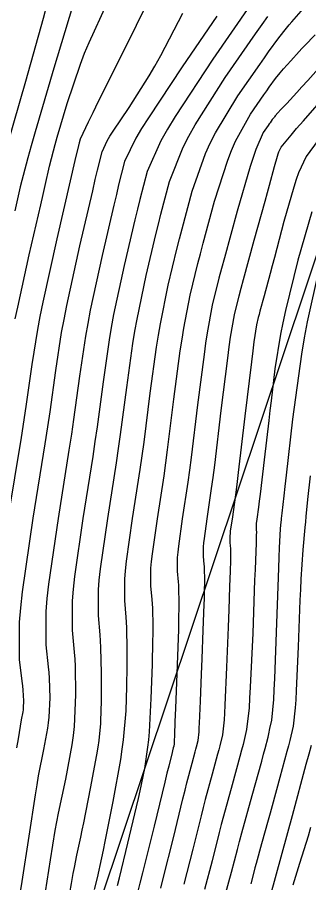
# Model space of a CAD drawing. Header units: metres. Extents: x 837475 to 838479, y 1189012 to 1191015.
# Drawn here: x 837693.1 to 837724.2, y 1189561.2 to 1189653.4 of the extents above; entities that cross this region are included whole.
import ezdxf

# ---------------------------------------------------------------- set-up
doc = ezdxf.new("R2010")
doc.units = ezdxf.units.M
doc.header["$LTSCALE"] = 0.3
for name, color, linetype in [('CORREDORVIA', 70, 'Continuous'), ('COTAS 10', 1, 'Continuous'), ('COTAS INT', 252, 'Continuous')]:
    doc.layers.add(name, color=color, linetype=linetype)

msp = doc.modelspace()

# ---------------------------------------------------------------- linework, layer by layer
at = {"layer": 'CORREDORVIA'}
msp.add_lwpolyline([(837910.67578, 1191000.96488), (838157.033, 1190996.193), (838237.174, 1190821.339), (838237.001, 1190602.875), (838240.0305, 1190437.1985), (838223.5365, 1190366.2715), (838212.196, 1190288.9195), (838227.642, 1189916.876), (838080.482, 1189451.8445), (837860.4834, 1189307.12351), (837593.19071, 1189234.39948), (837744.4868, 1189686.6093), (837750.277, 1189933.973), (837710.4905, 1190057.959), (837731.595, 1190134.414), (837885.383, 1190229.429), (837983.18356, 1190344.11971), (837817.55386, 1190502.18733), (837798.03286, 1190660.16958), (837963.57418, 1190795.98182)], close=True, dxfattribs=at)
at = {"layer": 'COTAS 10'}
for points in [[(837693.059, 1189575.673), (837693.212, 1189576.654), (837693.561, 1189578.684), (837693.715, 1189579.508), (837693.744, 1189579.728), (837693.767, 1189579.945), (837693.804, 1189580.7), (837693.732, 1189581.819), (837693.687, 1189582.266), (837693.632, 1189582.771), (837693.342, 1189585.091), (837693.345, 1189589.039), (837693.474, 1189590.571), (837693.658, 1189592.293), (837694.787, 1189600.1), (837696.062, 1189608.017), (837696.338, 1189609.809), (837696.581, 1189611.427), (837697.182, 1189615.827), (837697.811, 1189619.847), (837698.072, 1189621.226), (837698.371, 1189622.72), (837699.761, 1189629.075), (837701.116, 1189634.933), (837701.392, 1189636.113), (837701.624, 1189637.101), (837702.105, 1189639.075), (837702.667, 1189640.239), (837702.95, 1189640.717), (837703.289, 1189641.262), (837704.974, 1189643.793), (837707.096, 1189647.134), (837707.711, 1189648.19), (837708.338, 1189649.302), (837710.7, 1189653.793)], [(837703.75, 1189561.054), (837703.952, 1189561.849), (837704.858, 1189565.546), (837705.77, 1189569.407), (837705.975, 1189570.305), (837706.161, 1189571.129), (837706.66, 1189573.489), (837706.987, 1189575.775), (837707.062, 1189576.553), (837707.132, 1189577.393), (837707.332, 1189580.952), (837707.459, 1189584.544), (837707.483, 1189585.406), (837707.502, 1189586.21), (837707.53, 1189588.637), (837707.494, 1189590.538), (837707.472, 1189591.012), (837707.445, 1189591.463), (837707.307, 1189592.901), (837707.308, 1189594.781), (837707.369, 1189595.51), (837707.457, 1189596.33), (837707.994, 1189600.048), (837708.696, 1189604.621), (837708.887, 1189605.98), (837709.077, 1189607.38), (837709.751, 1189612.775), (837710.421, 1189617.911), (837710.608, 1189619.149), (837710.796, 1189620.306), (837711.48, 1189623.82), (837712.296, 1189627.174), (837712.567, 1189628.23), (837712.857, 1189629.342), (837714.067, 1189633.82), (837715.466, 1189638.183), (837715.876, 1189639.222), (837716.295, 1189640.188), (837717.887, 1189643.067), (837719.302, 1189645.108), (837719.608, 1189645.546), (837719.878, 1189645.928), (837720.545, 1189646.847), (837721.051, 1189647.479), (837721.219, 1189647.68), (837721.399, 1189647.893), (837722.151, 1189648.757), (837723.056, 1189649.747), (837723.334, 1189650.04), (837723.623, 1189650.341), (837724.762, 1189651.495)], [(837715.207, 1189560.027), (837715.867, 1189562.458), (837716.483, 1189564.879), (837716.709, 1189565.725), (837716.957, 1189566.648), (837718.052, 1189570.613), (837719.073, 1189574.282), (837719.275, 1189575.018), (837719.443, 1189575.632), (837719.759, 1189576.84), (837719.87, 1189577.369), (837719.91, 1189577.556), (837719.953, 1189577.76), (837720.137, 1189578.641), (837720.35, 1189580.824), (837720.41, 1189581.849), (837720.471, 1189583.057), (837720.697, 1189588.937), (837720.895, 1189594.779), (837720.938, 1189595.962), (837720.977, 1189596.957), (837721.078, 1189598.982), (837721.144, 1189599.723), (837721.161, 1189599.909), (837721.178, 1189600.086), (837721.237, 1189600.654), (837721.448, 1189602.499), (837721.561, 1189603.481), (837721.698, 1189604.668), (837722.39, 1189610.654), (837723.334, 1189617.545), (837723.63, 1189619.301), (837723.94, 1189620.991), (837725.186, 1189626.549)]]:
    msp.add_lwpolyline(points, dxfattribs=at)
at = {"layer": 'COTAS INT'}
for points in [[(837692.146, 1189600.111), (837693.535, 1189608.696), (837693.828, 1189610.575), (837694.082, 1189612.237), (837694.668, 1189616.438), (837695.278, 1189620.184), (837695.546, 1189621.559), (837695.858, 1189623.081), (837697.342, 1189629.798), (837698.767, 1189635.991), (837699.262, 1189638.146), (837699.627, 1189639.736), (837699.673, 1189639.912), (837699.693, 1189639.984), (837699.716, 1189640.067), (837699.829, 1189640.451), (837700.666, 1189642.269), (837701.147, 1189643.255), (837701.735, 1189644.451), (837704.758, 1189650.514), (837707.77, 1189656.682)], [(837692.056, 1189639.824), (837694.016, 1189646.572), (837695.889, 1189653.279), (837696.261, 1189654.784)], [(837698.951, 1189654.528), (837696.975, 1189647.97), (837694.988, 1189641.178), (837694.572, 1189639.717), (837694.216, 1189638.437), (837693.415, 1189635.331), (837692.851, 1189632.8)], [(837692.882, 1189621.292), (837693.14, 1189622.553), (837694.37, 1189628.119), (837695.59, 1189633.431), (837695.842, 1189634.532), (837696.057, 1189635.473), (837696.521, 1189637.533), (837696.944, 1189639.174), (837697.133, 1189639.85), (837697.352, 1189640.622), (837698.402, 1189644.211), (837699.809, 1189648.399), (837700.253, 1189649.548), (837700.721, 1189650.694), (837702.61, 1189654.797)], [(837717.835, 1189654.66), (837713.863, 1189648.909), (837709.87, 1189642.834), (837709.051, 1189641.471), (837708.358, 1189640.246), (837706.89, 1189636.973), (837706.117, 1189633.998), (837705.862, 1189632.96), (837705.588, 1189631.829), (837704.449, 1189626.973), (837703.341, 1189621.754), (837703.087, 1189620.395), (837702.855, 1189619.073), (837702.21, 1189614.606), (837701.579, 1189609.809), (837701.357, 1189608.278), (837701.115, 1189606.659), (837700.07, 1189600.079), (837699.178, 1189593.908), (837699.032, 1189592.547), (837698.93, 1189591.335), (837698.928, 1189588.215), (837699.158, 1189585.857), (837699.202, 1189585.126), (837699.238, 1189584.362), (837699.299, 1189581.322), (837699.137, 1189577.964), (837699.033, 1189576.999), (837698.903, 1189576.019), (837698.221, 1189572.352), (837697.454, 1189568.746), (837697.271, 1189567.803), (837697.1, 1189566.885), (837696.589, 1189563.772), (837696.045, 1189560.366)], [(837701.317, 1189560.616), (837701.619, 1189561.849), (837702.088, 1189563.978), (837702.26, 1189564.809), (837702.451, 1189565.744), (837703.295, 1189569.991), (837704.09, 1189574.466), (837704.251, 1189575.544), (837704.386, 1189576.552), (837704.659, 1189579.613), (837704.742, 1189582.199), (837704.757, 1189582.908), (837704.77, 1189583.614), (837704.786, 1189586.137), (837704.742, 1189588.457), (837704.715, 1189589.035), (837704.683, 1189589.585), (837704.514, 1189591.339), (837704.515, 1189593.632), (837704.59, 1189594.522), (837704.697, 1189595.523), (837705.353, 1189600.058), (837706.169, 1189605.3), (837706.377, 1189606.746), (837706.578, 1189608.19), (837707.237, 1189613.385), (837707.899, 1189618.298), (837708.101, 1189619.564), (837708.311, 1189620.789), (837709.137, 1189624.871), (837710.06, 1189628.726), (837710.332, 1189629.807), (837710.61, 1189630.894), (837711.675, 1189634.871), (837713.097, 1189638.87), (837713.601, 1189639.971), (837714.153, 1189641.07), (837716.546, 1189645.015), (837718.858, 1189648.352), (837719.359, 1189649.067), (837719.8, 1189649.691), (837720.891, 1189651.194), (837721.719, 1189652.228), (837721.993, 1189652.557), (837722.288, 1189652.905), (837723.516, 1189654.316)], [(837714.287, 1189653.498), (837710.625, 1189648.103), (837707.026, 1189642.697), (837706.303, 1189641.532), (837705.697, 1189640.511), (837704.498, 1189638.024), (837703.871, 1189635.549), (837703.627, 1189634.536), (837703.352, 1189633.381), (837702.105, 1189628.024), (837700.856, 1189622.237), (837700.58, 1189620.81), (837700.333, 1189619.46), (837699.696, 1189615.217), (837699.08, 1189610.618), (837698.848, 1189609.043), (837698.588, 1189607.338), (837697.429, 1189600.09), (837696.418, 1189593.101), (837696.253, 1189591.559), (837696.138, 1189590.187), (837696.135, 1189586.653), (837696.395, 1189584.314), (837696.445, 1189583.696), (837696.485, 1189583.091), (837696.551, 1189581.011), (837696.452, 1189578.955), (837696.388, 1189578.364), (837696.309, 1189577.763), (837695.891, 1189575.518), (837695.333, 1189572.7), (837695.165, 1189571.738), (837694.991, 1189570.698), (837694.315, 1189566.287), (837693.575, 1189561.466), (837693.36, 1189560.168)], [(837698.516, 1189559.265), (837698.863, 1189561.257), (837699.039, 1189562.318), (837699.099, 1189562.639), (837699.164, 1189562.972), (837699.441, 1189564.27), (837699.851, 1189566.192), (837699.999, 1189566.918), (837700.163, 1189567.729), (837700.88, 1189571.355), (837701.546, 1189574.955), (837701.677, 1189575.75), (837701.786, 1189576.456), (837701.986, 1189578.275), (837702.025, 1189579.855), (837702.032, 1189580.41), (837702.037, 1189581.017), (837702.043, 1189583.636), (837701.99, 1189586.375), (837701.959, 1189587.057), (837701.92, 1189587.706), (837701.721, 1189589.777), (837701.723, 1189592.484), (837701.811, 1189593.534), (837701.938, 1189594.716), (837702.711, 1189600.069), (837703.642, 1189605.979), (837703.867, 1189607.512), (837704.078, 1189608.999), (837704.723, 1189613.996), (837705.377, 1189618.685), (837705.594, 1189619.979), (837705.826, 1189621.272), (837706.793, 1189625.922), (837707.824, 1189630.277), (837708.097, 1189631.383), (837708.364, 1189632.446), (837709.282, 1189635.922), (837710.727, 1189639.558), (837711.326, 1189640.721), (837712.012, 1189641.952), (837715.205, 1189646.962), (837718.415, 1189651.595), (837719.111, 1189652.588), (837719.723, 1189653.455)], [(837727.049, 1189650.139), (837723.974, 1189646.664), (837723.349, 1189645.963), (837722.823, 1189645.376), (837721.739, 1189644.197), (837721.323, 1189643.775), (837721.217, 1189643.665), (837721.116, 1189643.558), (837720.785, 1189643.197), (837720.511, 1189642.882), (837720.445, 1189642.804), (837720.384, 1189642.73), (837720.199, 1189642.5), (837719.955, 1189642.164), (837719.857, 1189642.025), (837719.745, 1189641.865), (837719.229, 1189641.12), (837718.437, 1189639.306), (837718.151, 1189638.472), (837717.836, 1189637.495), (837716.459, 1189632.769), (837715.103, 1189627.791), (837714.802, 1189626.654), (837714.532, 1189625.622), (837713.824, 1189622.769), (837713.281, 1189619.824), (837713.116, 1189618.733), (837712.943, 1189617.524), (837712.265, 1189612.164), (837711.576, 1189606.571), (837711.397, 1189605.215), (837711.223, 1189603.941), (837710.636, 1189600.037), (837710.217, 1189597.138), (837710.148, 1189596.498), (837710.1, 1189595.929), (837710.099, 1189594.463), (837710.207, 1189593.341), (837710.228, 1189592.99), (837710.245, 1189592.62), (837710.274, 1189591.137), (837710.242, 1189589.002), (837710.221, 1189588.221), (837710.195, 1189587.359), (837710.056, 1189583.56), (837709.91, 1189579.923), (837709.88, 1189579.161), (837709.854, 1189578.507), (837709.797, 1189577.033), (837709.769, 1189576.381), (837709.761, 1189576.245), (837709.753, 1189576.128), (837709.725, 1189575.869), (837709.68, 1189575.685), (837709.662, 1189575.616), (837709.642, 1189575.54), (837709.548, 1189575.199), (837709.189, 1189573.757), (837709.002, 1189572.986), (837708.776, 1189572.055), (837707.642, 1189567.349), (837706.419, 1189562.381), (837706.136, 1189561.283), (837705.879, 1189560.307)], [(837708.341, 1189560.756), (837708.616, 1189561.792), (837709.698, 1189566.126), (837710.703, 1189570.261), (837710.929, 1189571.171), (837711.131, 1189571.979), (837711.674, 1189574.052), (837712.011, 1189575.279), (837712.084, 1189575.554), (837712.149, 1189575.802), (837712.308, 1189576.463), (837712.41, 1189577.396), (837712.438, 1189577.815), (837712.467, 1189578.304), (837712.57, 1189580.65), (837712.677, 1189583.511), (837712.709, 1189584.324), (837712.74, 1189585.147), (837712.861, 1189588.198), (837712.961, 1189590.925), (837712.98, 1189591.544), (837712.995, 1189592.104), (837713.017, 1189593.637), (837712.997, 1189594.702), (837712.985, 1189594.967), (837712.97, 1189595.22), (837712.892, 1189596.025), (837712.893, 1189597.077), (837712.927, 1189597.486), (837712.976, 1189597.945), (837713.277, 1189600.027), (837713.75, 1189603.262), (837713.907, 1189604.449), (837714.075, 1189605.762), (837714.779, 1189611.554), (837715.465, 1189617.137), (837715.623, 1189618.318), (837715.766, 1189619.341), (837716.168, 1189621.718), (837716.68, 1189623.754), (837716.894, 1189624.562), (837717.139, 1189625.475), (837718.282, 1189629.655), (837719.43, 1189633.822), (837719.677, 1189634.728), (837719.895, 1189635.525), (837720.428, 1189637.509), (837720.739, 1189638.604), (837720.817, 1189638.842), (837720.891, 1189639.051), (837721.127, 1189639.572), (837722.189, 1189640.853), (837722.784, 1189641.541), (837723.509, 1189642.375), (837727.212, 1189646.594)], [(837725.085, 1189640.301), (837723.78, 1189638.564), (837722.988, 1189636.819), (837722.74, 1189636.117), (837722.479, 1189635.319), (837721.436, 1189631.647), (837720.429, 1189627.824), (837720.192, 1189626.932), (837719.973, 1189626.112), (837719.333, 1189623.75), (837718.889, 1189622.126), (837718.794, 1189621.772), (837718.711, 1189621.458), (837718.512, 1189620.667), (837718.252, 1189618.858), (837718.13, 1189617.903), (837717.987, 1189616.75), (837717.293, 1189610.943), (837716.574, 1189604.952), (837716.416, 1189603.683), (837716.276, 1189602.583), (837715.919, 1189600.016), (837715.736, 1189598.753), (837715.706, 1189598.474), (837715.685, 1189598.226), (837715.685, 1189597.587), (837715.732, 1189597.098), (837715.741, 1189596.945), (837715.749, 1189596.784), (837715.761, 1189596.137), (837715.747, 1189595.207), (837715.738, 1189594.867), (837715.727, 1189594.491), (837715.666, 1189592.835), (837715.57, 1189590.372), (837715.537, 1189589.487), (837715.5, 1189588.514), (837715.342, 1189584.267), (837715.164, 1189580.228), (837715.115, 1189579.386), (837715.067, 1189578.664), (837714.891, 1189577.057), (837714.617, 1189575.919), (837714.506, 1189575.493), (837714.38, 1189575.019), (837713.8, 1189572.906), (837713.073, 1189570.202), (837712.855, 1189569.356), (837712.63, 1189568.467), (837711.754, 1189564.904), (837710.813, 1189561.204)], [(837724.391, 1189632.691), (837722.907, 1189627.557), (837721.59, 1189622.182), (837721.307, 1189620.886), (837721.06, 1189619.674), (837720.464, 1189615.989), (837720.07, 1189612.596), (837719.95, 1189611.567), (837719.825, 1189610.499), (837719.335, 1189606.322), (837718.899, 1189602.658), (837718.808, 1189601.915), (837718.731, 1189601.289), (837718.56, 1189600.006), (837718.496, 1189599.56), (837718.485, 1189599.462), (837718.478, 1189599.374), (837718.478, 1189599.149), (837718.495, 1189598.976), (837718.498, 1189598.922), (837718.5, 1189598.865), (837718.505, 1189598.637), (837718.5, 1189598.309), (837718.497, 1189598.189), (837718.493, 1189598.057), (837718.471, 1189597.473), (837718.4, 1189595.597), (837718.365, 1189594.65), (837718.323, 1189593.518), (837718.114, 1189587.884), (837717.862, 1189582.151), (837717.793, 1189580.957), (837717.723, 1189579.932), (837717.474, 1189577.651), (837717.085, 1189576.036), (837716.928, 1189575.431), (837716.75, 1189574.758), (837715.926, 1189571.759), (837715.015, 1189568.425), (837714.782, 1189567.541), (837714.557, 1189566.673), (837713.811, 1189563.681), (837713.01, 1189560.615)], [(837724.24, 1189604.622), (837723.955, 1189602.092), (837723.768, 1189600.275), (837723.713, 1189599.709), (837723.657, 1189599.116), (837723.446, 1189596.745), (837723.234, 1189593.614), (837723.178, 1189592.541), (837723.124, 1189591.38), (837722.936, 1189586.442), (837722.747, 1189581.787), (837722.691, 1189580.804), (837722.633, 1189579.954), (837722.412, 1189577.986), (837722.057, 1189576.479), (837721.914, 1189575.919), (837721.753, 1189575.297), (837721.012, 1189572.537), (837720.186, 1189569.53), (837719.972, 1189568.753), (837719.764, 1189568.001), (837719.063, 1189565.483), (837718.487, 1189563.396), (837718.357, 1189562.915), (837718.239, 1189562.475), (837717.923, 1189561.235)], [(837724.314, 1189575.942), (837724.067, 1189575.01), (837723.77, 1189573.905), (837722.293, 1189568.469), (837719.991, 1189560.054)], [(837722.402, 1189561.133), (837723.127, 1189563.409), (837724.042, 1189566.346), (837724.311, 1189567.254)]]:
    msp.add_lwpolyline(points, dxfattribs=at)

doc.saveas('drawing.dxf')
